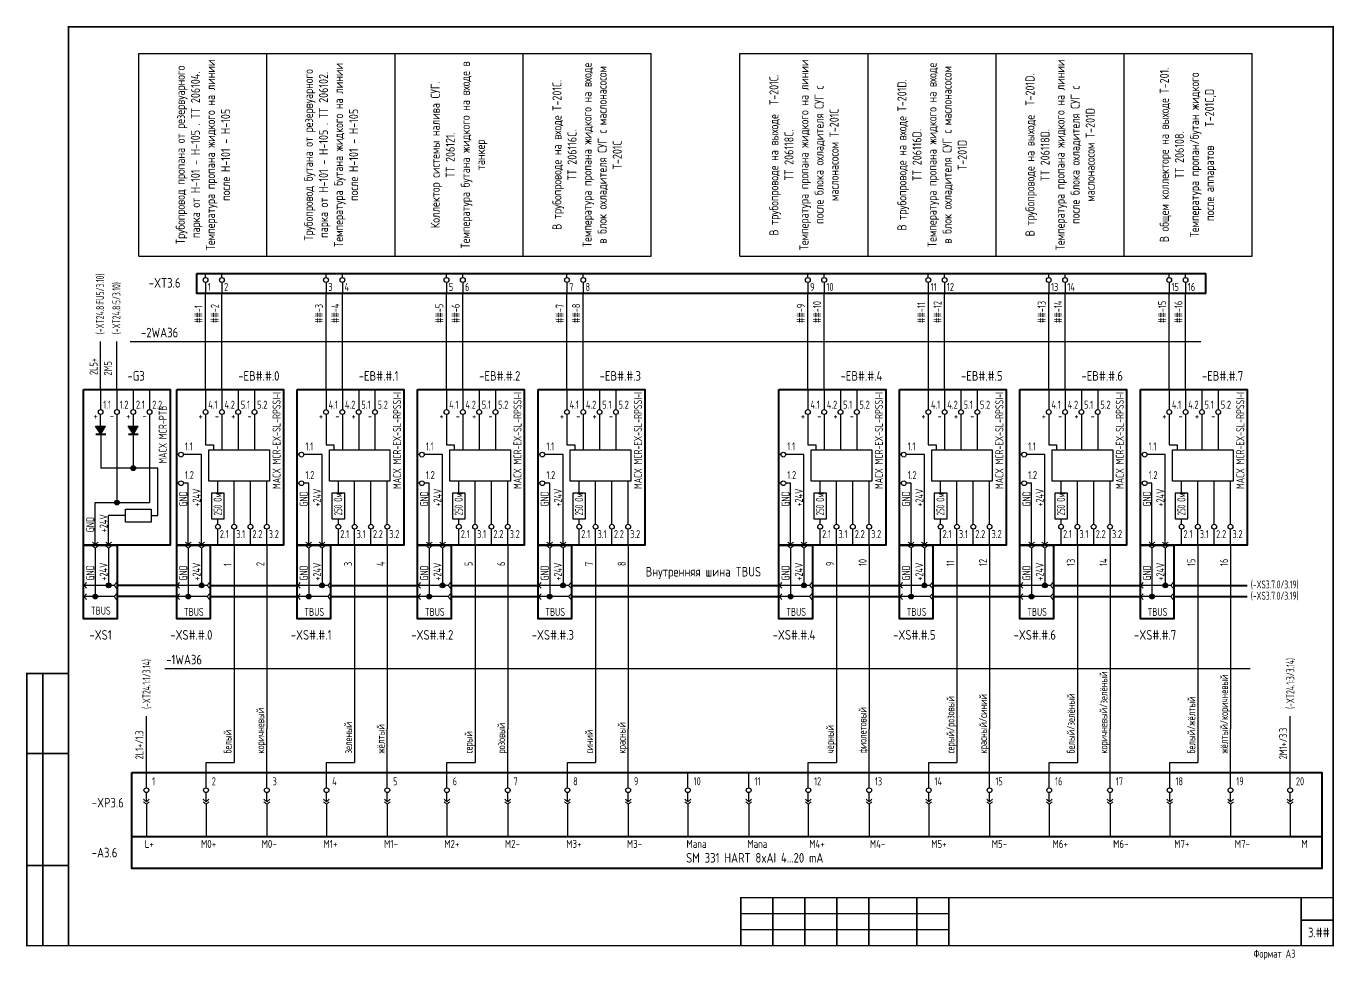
# Model space of a CAD drawing. Header units: millimetres. Extents: x 613 to 19799, y 1373 to 4314.
# Drawn here: x 7022.1 to 7430.6, y 3821.5 to 4113.2 of the extents above; entities that cross this region are included whole.
import ezdxf
from ezdxf.enums import TextEntityAlignment as Align

# ---------------------------------------------------------------- set-up
doc = ezdxf.new("R2010")
doc.units = ezdxf.units.MM
doc.layers.add('ФОРМАТ', color=7, linetype='Continuous')
doc.styles.add('GOST-A 3-1', font='gost_0.ttf', dxfattribs={"height": 3})
doc.styles.add('GOSTA-2.5-1', font='GOST_AU.ttf', dxfattribs={"width": 0.9, "height": 2.5})
doc.styles.get("Standard").update_dxf_attribs({"font": 'arial.ttf'})

# ---------------------------------------------------------------- blocks, each defined once
blk = doc.blocks.new('A$C6C8C313E')
for p, q in [((-370.5, -32.37), (-370.5, -27.58)), ((-351.87, -32.37), (-351.87, -27.58)), ((-332.87, -32.37), (-332.87, -27.58)), ((-314.24, -32.37), (-314.24, -27.58)), ((-295.24, -32.37), (-295.24, -27.58)), ((-276.61, -32.37), (-276.61, -27.58)), ((-257.61, -32.37), (-257.61, -27.58)), ((-238.98, -32.37), (-238.98, -27.58)), ((-219.98, -32.37), (-219.98, -27.58)), ((-201.35, -32.37), (-201.35, -27.58)), ((-182.35, -32.37), (-182.35, -27.58)), ((-163.72, -32.37), (-163.72, -27.58)), ((-144.72, -32.37), (-144.72, -27.58)), ((-126.09, -32.37), (-126.09, -27.58)), ((-107.09, -32.37), (-107.09, -27.58)), ((-88.46, -32.37), (-88.46, -27.58)), ((-69.46, -32.37), (-69.46, -27.58)), ((-50.83, -32.37), (-50.83, -27.58)), ((-31.83, -32.37), (-31.83, -27.58)), ((-13.2, -32.37), (-13.2, -27.58)), ((-370.5, -36.69), (-370.5, -33.87)), ((-351.87, -36.69), (-351.87, -33.87)), ((-332.87, -36.69), (-332.87, -33.87)), ((-314.24, -36.69), (-314.24, -33.87)), ((-295.24, -36.69), (-295.24, -33.87)), ((-276.61, -36.69), (-276.61, -33.87)), ((-257.61, -36.69), (-257.61, -33.87)), ((-238.98, -36.69), (-238.98, -33.87)), ((-219.98, -36.69), (-219.98, -33.87)), ((-201.35, -36.69), (-201.35, -33.87)), ((-182.35, -36.69), (-182.35, -33.87)), ((-163.72, -36.69), (-163.72, -33.87)), ((-144.72, -36.69), (-144.72, -33.87)), ((-126.09, -36.69), (-126.09, -33.87)), ((-107.09, -36.69), (-107.09, -33.87)), ((-88.46, -36.69), (-88.46, -33.87)), ((-69.46, -36.69), (-69.46, -33.87)), ((-50.83, -36.69), (-50.83, -33.87)), ((-31.83, -36.69), (-31.83, -33.87)), ((-13.2, -36.69), (-13.2, -33.87)), ((-370.5, -37.43), (-370.5, -47.61)), ((-351.87, -37.43), (-351.87, -47.61)), ((-332.87, -37.43), (-332.87, -47.61)), ((-314.24, -37.43), (-314.24, -47.61)), ((-295.24, -37.43), (-295.24, -47.61)), ((-276.61, -37.43), (-276.61, -47.61)), ((-257.61, -37.43), (-257.61, -47.61)), ((-238.98, -37.43), (-238.98, -47.61)), ((-219.98, -37.43), (-219.98, -47.61)), ((-201.35, -37.43), (-201.35, -47.61)), ((-182.35, -37.43), (-182.35, -47.61)), ((-163.72, -37.43), (-163.72, -47.61)), ((-144.72, -37.43), (-144.72, -47.61)), ((-126.09, -37.43), (-126.09, -47.61)), ((-107.09, -37.43), (-107.09, -47.61)), ((-88.46, -37.43), (-88.46, -47.61)), ((-69.46, -37.43), (-69.46, -47.61)), ((-50.83, -37.43), (-50.83, -47.61)), ((-31.83, -37.43), (-31.83, -47.61)), ((-13.2, -37.43), (-13.2, -47.61))]:
    blk.add_line(p, q)
at = {"lineweight": 18}
for p, q in [((-370.5, -36.69), (-371.39, -35.94)), ((-370.5, -37.43), (-371.39, -36.69)), ((-370.5, -36.69), (-369.61, -35.94)), ((-370.5, -37.43), (-369.61, -36.69)), ((-351.87, -36.69), (-352.76, -35.94)), ((-351.87, -37.43), (-352.76, -36.69)), ((-351.87, -36.69), (-350.98, -35.94)), ((-351.87, -37.43), (-350.98, -36.69)), ((-332.87, -36.69), (-333.76, -35.94)), ((-332.87, -37.43), (-333.76, -36.69)), ((-332.87, -36.69), (-331.98, -35.94)), ((-332.87, -37.43), (-331.98, -36.69)), ((-314.24, -36.69), (-315.13, -35.94)), ((-314.24, -37.43), (-315.13, -36.69)), ((-314.24, -36.69), (-313.35, -35.94)), ((-314.24, -37.43), (-313.35, -36.69)), ((-295.24, -36.69), (-296.13, -35.94)), ((-295.24, -37.43), (-296.13, -36.69)), ((-295.24, -36.69), (-294.35, -35.94)), ((-295.24, -37.43), (-294.35, -36.69)), ((-276.61, -36.69), (-277.5, -35.94)), ((-276.61, -37.43), (-277.5, -36.69)), ((-276.61, -36.69), (-275.72, -35.94)), ((-276.61, -37.43), (-275.72, -36.69)), ((-257.61, -36.69), (-258.5, -35.94)), ((-257.61, -37.43), (-258.5, -36.69)), ((-257.61, -36.69), (-256.72, -35.94)), ((-257.61, -37.43), (-256.72, -36.69)), ((-238.98, -36.69), (-239.87, -35.94)), ((-238.98, -37.43), (-239.87, -36.69)), ((-238.98, -36.69), (-238.09, -35.94)), ((-238.98, -37.43), (-238.09, -36.69)), ((-219.98, -36.69), (-220.87, -35.94)), ((-219.98, -37.43), (-220.87, -36.69)), ((-219.98, -36.69), (-219.09, -35.94)), ((-219.98, -37.43), (-219.09, -36.69)), ((-201.35, -36.69), (-202.24, -35.94)), ((-201.35, -37.43), (-202.24, -36.69)), ((-201.35, -36.69), (-200.46, -35.94)), ((-201.35, -37.43), (-200.46, -36.69)), ((-182.35, -36.69), (-183.24, -35.94)), ((-182.35, -37.43), (-183.24, -36.69)), ((-182.35, -36.69), (-181.46, -35.94)), ((-182.35, -37.43), (-181.46, -36.69)), ((-163.72, -36.69), (-164.61, -35.94)), ((-163.72, -37.43), (-164.61, -36.69)), ((-163.72, -36.69), (-162.83, -35.94)), ((-163.72, -37.43), (-162.83, -36.69)), ((-144.72, -36.69), (-145.61, -35.94)), ((-144.72, -37.43), (-145.61, -36.69)), ((-144.72, -36.69), (-143.83, -35.94)), ((-144.72, -37.43), (-143.83, -36.69)), ((-126.09, -36.69), (-126.98, -35.94)), ((-126.09, -37.43), (-126.98, -36.69)), ((-126.09, -36.69), (-125.2, -35.94)), ((-126.09, -37.43), (-125.2, -36.69)), ((-107.09, -36.69), (-107.98, -35.94)), ((-107.09, -37.43), (-107.98, -36.69)), ((-107.09, -36.69), (-106.2, -35.94)), ((-107.09, -37.43), (-106.2, -36.69)), ((-88.46, -36.69), (-89.35, -35.94)), ((-88.46, -37.43), (-89.35, -36.69)), ((-88.46, -36.69), (-87.57, -35.94)), ((-88.46, -37.43), (-87.57, -36.69)), ((-69.46, -36.69), (-70.35, -35.94)), ((-69.46, -37.43), (-70.35, -36.69)), ((-69.46, -36.69), (-68.57, -35.94)), ((-69.46, -37.43), (-68.57, -36.69)), ((-50.83, -36.69), (-51.72, -35.94)), ((-50.83, -37.43), (-51.72, -36.69)), ((-50.83, -36.69), (-49.94, -35.94)), ((-50.83, -37.43), (-49.94, -36.69)), ((-31.83, -36.69), (-32.72, -35.94)), ((-31.83, -37.43), (-32.72, -36.69)), ((-31.83, -36.69), (-30.94, -35.94)), ((-31.83, -37.43), (-30.94, -36.69)), ((-13.2, -36.69), (-14.09, -35.94)), ((-13.2, -37.43), (-14.09, -36.69)), ((-13.2, -36.69), (-12.31, -35.94)), ((-13.2, -37.43), (-12.31, -36.69))]:
    blk.add_line(p, q, dxfattribs=at)
at = {"lineweight": 40}
blk.add_line((-375, -47.61), (-3.33, -47.61), dxfattribs=at)
blk.add_lwpolyline([(-375, -27.58), (-3.33, -27.58), (-3.33, -57.58), (-375, -57.58)], close=True, dxfattribs=at)
for centre in [(-370.5, -33.12), (-351.87, -33.12), (-332.87, -33.12), (-314.24, -33.12), (-295.24, -33.12), (-276.61, -33.12), (-257.61, -33.12), (-238.98, -33.12), (-219.98, -33.12), (-201.35, -33.12), (-182.35, -33.12), (-163.72, -33.12), (-144.72, -33.12), (-126.09, -33.12), (-107.09, -33.12), (-88.46, -33.12), (-69.46, -33.12), (-50.83, -33.12), (-31.83, -33.12), (-13.2, -33.12)]:
    blk.add_circle(centre, 0.75)
at = {"style": 'GOSTA-2.5-1', "width": 0.9}
for s, p in [('1', (-368.7, -31.57)), ('2', (-350.07, -31.57)), ('3', (-331.07, -31.57)), ('4', (-312.44, -31.57)), ('5', (-293.44, -31.57)), ('6', (-274.81, -31.57)), ('7', (-255.81, -31.57)), ('8', (-237.18, -31.57)), ('9', (-218.18, -31.57)), ('10', (-199.55, -31.57)), ('11', (-180.55, -31.57)), ('12', (-161.92, -31.57)), ('13', (-142.92, -31.57)), ('14', (-124.29, -31.57)), ('15', (-105.29, -31.57)), ('16', (-86.66, -31.57)), ('17', (-67.66, -31.57)), ('18', (-49.03, -31.57)), ('19', (-30.03, -31.57)), ('20', (-11.4, -31.57))]:
    blk.add_text(s, height=2.5, dxfattribs=at).set_placement(p)
for s, height, style, p in [('L+', 2.5, 'GOSTA-2.5-1', (-370.99, -51.14)), ('M0+', 2.5, 'GOSTA-2.5-1', (-353.44, -51.14)), ('M0-', 2.5, 'GOSTA-2.5-1', (-334.5, -51.14)), ('M1+', 2.5, 'GOSTA-2.5-1', (-315.17, -51.14)), ('M1-', 2.5, 'GOSTA-2.5-1', (-296.24, -51.14)), ('M2+', 2.5, 'GOSTA-2.5-1', (-277.44, -51.14)), ('M2-', 2.5, 'GOSTA-2.5-1', (-258.5, -51.14)), ('M3+', 2.5, 'GOSTA-2.5-1', (-239.34, -51.14)), ('M3-', 2.5, 'GOSTA-2.5-1', (-220.41, -51.14)), ('Mana', 2.5, 'GOSTA-2.5-1', (-201.78, -51.14)), ('Mana', 2.5, 'GOSTA-2.5-1', (-182.78, -51.14)), ('M4+', 2.5, 'GOSTA-2.5-1', (-163.44, -51.14)), ('M4-', 2.5, 'GOSTA-2.5-1', (-144.5, -51.14)), ('M5+', 2.5, 'GOSTA-2.5-1', (-125.34, -51.14)), ('M5-', 2.5, 'GOSTA-2.5-1', (-106.41, -51.14)), ('M6+', 2.5, 'GOSTA-2.5-1', (-87.44, -51.14)), ('M6-', 2.5, 'GOSTA-2.5-1', (-68.5, -51.14)), ('M7+', 2.5, 'GOSTA-2.5-1', (-49.44, -51.14)), ('M7-', 2.5, 'GOSTA-2.5-1', (-30.5, -51.14)), ('M', 2.5, 'GOSTA-2.5-1', (-9.7, -51.14)), ('SM 331 HART 8xAI 4...20 mA', 3, 'GOST-A 3-1', (-201.89, -55.73))]:
    blk.add_text(s, height=height, dxfattribs=dict(style=style)).set_placement(p)
blk = doc.blocks.new('A$C2EC3666A')
h = blk.add_hatch(color=7)
h.dxf.hatch_style = 1
edge = h.paths.add_edge_path()
edge.add_arc((0, 0), 0.75, 0, 360)
at = {"color": 0}
blk.add_circle((0, 0), 0.75, dxfattribs=at)
blk = doc.blocks.new('A$C53757D11')
at = {"color": 0}
for p, q in [((-26.42, -7.89), (-26.42, -14.17)), ((-21.32, -7.89), (-21.32, -14.17)), ((-16.22, -7.89), (-16.22, -14.17)), ((-11.12, -7.89), (-11.12, -14.17)), ((-21.32, -15.67), (-21.32, -26.69)), ((-16.22, -15.67), (-16.22, -26.69)), ((-11.12, -15.67), (-11.12, -26.69)), ((-34.85, -28.22), (-35.44, -28.22)), ((-32.75, -28.22), (-33.35, -28.22)), ((-27.65, -28.22), (-32.75, -28.22)), ((-27.65, -43.2), (-27.65, -28.22)), ((-22.57, -40.25), (-22.57, -36.54)), ((-17.48, -49.99), (-17.48, -36.54)), ((-12.38, -48.25), (-12.38, -36.54)), ((-7.28, -49.99), (-7.28, -36.54)), ((-34.85, -37.17), (-35.44, -37.17)), ((-31.81, -37.17), (-33.35, -37.17)), ((-31.81, -43.2), (-31.81, -37.17)), ((-31.81, -56.28), (-31.81, -43.2)), ((-27.65, -56.28), (-27.65, -43.2)), ((-22.57, -49.99), (-22.57, -48.25)), ((-12.38, -49.99), (-12.38, -48.25)), ((-22.57, -56.52), (-22.57, -51.49)), ((-17.48, -56.52), (-17.48, -51.49)), ((-12.38, -56.52), (-12.38, -51.49)), ((-7.28, -56.52), (-7.28, -51.49)), ((-31.81, -57.43), (-31.81, -72.57)), ((-27.65, -57.43), (-27.65, -69.07)), ((-25.9, -69.07), (-35.26, -69.07)), ((-25.9, -72.57), (-35.26, -72.57))]:
    blk.add_line(p, q, dxfattribs=at)
at = {"lineweight": 18}
for p, q in [((-31.81, -56.28), (-32.7, -55.53)), ((-31.81, -57.43), (-32.7, -56.69)), ((-31.81, -56.28), (-30.92, -55.53)), ((-31.81, -57.43), (-30.92, -56.69)), ((-27.65, -56.28), (-28.54, -55.53)), ((-27.65, -57.43), (-28.54, -56.69)), ((-27.65, -56.28), (-26.76, -55.53)), ((-27.65, -57.43), (-26.76, -56.69)), ((-35.26, -69.07), (-34.52, -68.18)), ((-35.26, -69.07), (-34.52, -69.96)), ((-25.9, -69.07), (-25.15, -68.18)), ((-25.9, -69.07), (-25.15, -69.96)), ((-35.26, -72.57), (-34.52, -71.68)), ((-35.26, -72.57), (-34.52, -73.46)), ((-25.9, -72.57), (-25.15, -71.68)), ((-25.9, -72.57), (-25.15, -73.46))]:
    blk.add_line(p, q, dxfattribs=at)
at = {"color": 0, "lineweight": 40}
for points in [[(-35.44, -7.89), (-2.1, -7.89), (-2.1, -56.52), (-35.44, -56.52)], [(-35.44, -56.52), (-24.99, -56.52), (-24.99, -79.55), (-35.44, -79.55)]]:
    blk.add_lwpolyline(points, close=True, dxfattribs=at)
at = {"color": 0}
blk.add_lwpolyline([(-26.42, -15.67), (-26.42, -25.2), (-23.97, -25.2), (-23.97, -26.69)], dxfattribs=at)
for points in [[(-25.37, -26.69), (-6.44, -26.69), (-6.44, -36.54), (-25.37, -36.54)], [(-24.57, -48.25), (-20.57, -48.25), (-20.57, -40.25), (-24.57, -40.25)]]:
    blk.add_lwpolyline(points, close=True, dxfattribs=at)
for centre in [(-26.42, -14.92), (-21.32, -14.92), (-16.22, -14.92), (-11.12, -14.92), (-34.1, -28.22), (-34.1, -37.17), (-22.57, -50.74), (-17.48, -50.74), (-12.38, -50.74), (-7.28, -50.74)]:
    blk.add_circle(centre, 0.75, dxfattribs=at)
for p in [(-27.65, -69.07), (-31.81, -72.57)]:
    blk.add_blockref('A$C2EC3666A', p, dxfattribs=at)
at = {"style": 'GOSTA-2.5-1', "width": 0.9}
for s, p in [('4.1', (-25.59, -13.88)), ('4.2', (-20.49, -13.88)), ('5.1', (-15.39, -13.88)), ('5.2', (-10.3, -13.88)), ('+', (-28.61, -17.4)), ('-', (-23.51, -17.4)), ('+', (-18.42, -17.4)), ('-', (-13.32, -17.4)), ('1.1', (-32.85, -26.91)), ('1.2', (-32.85, -35.87)), ('2.1', (-21.96, -54.3)), ('3.1', (-16.86, -54.3)), ('2.2', (-11.76, -54.3)), ('3.2', (-6.67, -54.3)), ('TBUS', (-33.18, -78.6))]:
    blk.add_text(s, height=2.5, dxfattribs=at).set_placement(p)
at = {"style": 'GOSTA-2.5-1'}
for s, width, p in [('MACX MCR-EX-SL-RPSSI-I', 0.8, (-2.98, -38.97)), ('GND', 0.9, (-32.14, -44.47)), ('+24V', 0.9, (-27.98, -44.47)), ('250 Ом', 0.65, (-21.37, -47.21)), ('GND', 0.9, (-32.14, -67.6)), ('+24V', 0.9, (-27.98, -67.6))]:
    blk.add_text(s, height=2.5, rotation=90, dxfattribs=dict(at, width=width)).set_placement(p)
blk = doc.blocks.new('A$C5C8F7637')
h = blk.add_hatch(color=7)
h.dxf.hatch_style = 1
h.paths.add_polyline_path([(3.75, 60.25), (5.34, 57.75), (6.84, 60.25)])
h = blk.add_hatch(color=7)
h.dxf.hatch_style = 1
h.paths.add_polyline_path([(13.95, 60.25), (15.54, 57.75), (17.04, 60.25)])
at = {"color": 0}
for p, q in [((5.3, 71.66), (5.3, 65.38)), ((10.39, 71.66), (10.39, 65.38)), ((15.49, 71.66), (15.49, 65.38)), ((20.59, 71.66), (20.59, 65.38)), ((5.3, 60.25), (5.3, 63.88)), ((10.39, 63.88), (10.39, 36.34)), ((15.49, 63.88), (15.49, 47.08)), ((20.59, 63.88), (20.59, 36.34)), ((5.34, 57.75), (3.75, 60.25)), ((3.75, 60.25), (6.84, 60.25)), ((5.34, 57.75), (6.84, 60.25)), ((5.34, 57.75), (5.34, 47.08)), ((15.54, 57.75), (13.95, 60.25)), ((13.95, 60.25), (17.04, 60.25)), ((15.54, 57.75), (17.04, 60.25)), ((23.2, 47.08), (5.34, 47.08)), ((23.2, 32.26), (23.2, 47.08)), ((3.63, 23.27), (3.63, 36.34)), ((3.63, 36.34), (20.59, 36.34)), ((7.79, 23.27), (7.79, 32.26)), ((13.05, 32.26), (7.79, 32.26)), ((21.05, 32.26), (23.2, 32.26)), ((3.63, 22.12), (3.63, 6.97)), ((7.79, 22.12), (7.79, 10.48)), ((9.54, 10.48), (0.18, 10.48)), ((9.54, 6.97), (0.18, 6.97))]:
    blk.add_line(p, q, dxfattribs=at)
at = {"color": 0, "lineweight": 40}
for p, q in [((3.8, 57.75), (6.89, 57.75)), ((13.99, 57.75), (17.08, 57.75))]:
    blk.add_line(p, q, dxfattribs=at)
at = {"lineweight": 18}
for p, q in [((3.63, 23.27), (2.74, 24.02)), ((3.63, 22.12), (2.74, 22.86)), ((3.63, 23.27), (4.52, 24.02)), ((3.63, 22.12), (4.52, 22.86)), ((7.79, 23.27), (6.9, 24.02)), ((7.79, 22.12), (6.9, 22.86)), ((7.79, 23.27), (8.68, 24.02)), ((7.79, 22.12), (8.68, 22.86)), ((0.18, 10.48), (0.92, 11.37)), ((0.18, 10.48), (0.92, 9.59)), ((9.54, 10.48), (10.29, 11.37)), ((9.54, 10.48), (10.29, 9.59)), ((0.18, 6.97), (0.92, 7.86)), ((0.18, 6.97), (0.92, 6.08)), ((9.54, 6.97), (10.29, 7.86)), ((9.54, 6.97), (10.29, 6.08))]:
    blk.add_line(p, q, dxfattribs=at)
at = {"color": 0, "lineweight": 40}
for points in [[(0, 71.66), (27.04, 71.66), (27.04, 23.03), (0, 23.03)], [(0, 23.03), (10.45, 23.03), (10.45, 0), (0, 0)]]:
    blk.add_lwpolyline(points, close=True, dxfattribs=at)
at = {"color": 0}
blk.add_lwpolyline([(21.05, 34.26), (21.05, 30.26), (13.05, 30.26), (13.05, 34.26)], close=True, dxfattribs=at)
for centre in [(5.3, 64.63), (10.39, 64.63), (15.49, 64.63), (20.59, 64.63)]:
    blk.add_circle(centre, 0.75, dxfattribs=at)
for p in [(15.49, 47.08), (10.39, 36.34), (7.79, 10.48), (3.63, 6.97)]:
    blk.add_blockref('A$C2EC3666A', p, dxfattribs=at)
at = {"style": 'GOSTA-2.5-1', "width": 0.9}
for s, p in [('1.1', (6.12, 65.67)), ('1.2', (11.22, 65.67)), ('2.1', (16.32, 65.67)), ('2.2', (21.42, 65.67)), ('+', (3.1, 62.15)), ('-', (8.2, 62.15)), ('+', (13.3, 62.15)), ('-', (18.39, 62.15)), ('TBUS', (2.26, 1.32))]:
    blk.add_text(s, height=2.5, dxfattribs=at).set_placement(p)
at = {"style": 'GOSTA-2.5-1'}
for s, width, p in [('MACX MCR-PTB', 0.8, (25.97, 48.49)), ('GND', 0.9, (3.3, 27.04)), ('+24V', 0.9, (7.46, 27.04)), ('GND', 0.9, (3.3, 11.95)), ('+24V', 0.9, (7.46, 11.95))]:
    blk.add_text(s, height=2.5, rotation=90, dxfattribs=dict(at, width=width)).set_placement(p)
blk = doc.blocks.new('A$C38A837D7')
at = {"color": 0}
for p, q in [((0, 4.92), (0, 6.17)), ((5.1, 4.92), (5.1, 6.17)), ((37.63, 4.92), (37.63, 6.17)), ((42.73, 4.92), (42.73, 6.17)), ((75.26, 4.92), (75.26, 6.17)), ((80.36, 4.92), (80.36, 6.17)), ((112.89, 4.92), (112.89, 6.17)), ((117.99, 4.92), (117.99, 6.17)), ((188.15, 4.92), (188.15, 6.17)), ((193.25, 4.92), (193.25, 6.17)), ((225.78, 4.92), (225.78, 6.17)), ((230.88, 4.92), (230.88, 6.17)), ((263.41, 4.92), (263.41, 6.17)), ((268.51, 4.92), (268.51, 6.17)), ((301.04, 4.92), (301.04, 6.17)), ((306.14, 4.92), (306.14, 6.17)), ((0, 3.42), (0, 0)), ((5.1, 3.42), (5.1, 0)), ((37.63, 3.42), (37.63, 0)), ((42.73, 3.42), (42.73, 0)), ((75.26, 3.42), (75.26, 0)), ((80.36, 3.42), (80.36, 0)), ((112.89, 3.42), (112.89, 0)), ((117.99, 3.42), (117.99, 0)), ((188.15, 3.42), (188.15, 0)), ((193.25, 3.42), (193.25, 0)), ((225.78, 3.42), (225.78, 0)), ((230.88, 3.42), (230.88, 0)), ((263.41, 3.42), (263.41, 0)), ((268.51, 3.42), (268.51, 0)), ((301.04, 3.42), (301.04, 0)), ((306.14, 3.42), (306.14, 0))]:
    blk.add_line(p, q, dxfattribs=at)
at = {"color": 0, "lineweight": 40}
blk.add_lwpolyline([(-2.75, 6.17), (312.36, 6.17), (312.36, 0), (-2.75, 0)], close=True, dxfattribs=at)
at = {"color": 0}
for centre in [(0, 4.17), (5.1, 4.17), (37.63, 4.17), (42.73, 4.17), (75.26, 4.17), (80.36, 4.17), (112.89, 4.17), (117.99, 4.17), (188.15, 4.17), (193.25, 4.17), (225.78, 4.17), (230.88, 4.17), (263.41, 4.17), (268.51, 4.17), (301.04, 4.17), (306.14, 4.17)]:
    blk.add_circle(centre, 0.75, dxfattribs=at)
at = {"style": 'GOSTA-2.5-1', "width": 0.9}
for s, p in [('1', (0.71, 0.77)), ('2', (5.8, 0.77)), ('3', (38.34, 0.77)), ('4', (43.43, 0.77)), ('5', (75.97, 0.77)), ('6', (81.06, 0.77)), ('7', (113.6, 0.77)), ('8', (118.69, 0.77)), ('9', (188.86, 0.77)), ('10', (193.95, 0.77)), ('11', (226.49, 0.77)), ('12', (231.58, 0.77)), ('13', (264.12, 0.77)), ('14', (269.22, 0.77)), ('15', (301.75, 0.77)), ('16', (306.85, 0.77))]:
    blk.add_text(s, height=2.5, dxfattribs=at).set_placement(p)

msp = doc.modelspace()

# ---------------------------------------------------------------- linework, layer by layer
for p, q in [((7057.34, 4041.32), (7057.34, 4104.64)), ((7057.34, 4104.64), (7217.34, 4104.64)), ((7097.34, 4041.32), (7097.34, 4104.64)), ((7137.34, 4041.32), (7137.34, 4104.64)), ((7177.34, 4041.32), (7177.34, 4104.64)), ((7217.34, 4041.32), (7217.34, 4104.64)), ((7245.1, 4041.32), (7245.1, 4104.64)), ((7245.1, 4104.64), (7405.1, 4104.64)), ((7285.1, 4041.32), (7285.1, 4104.64)), ((7325.1, 4041.32), (7325.1, 4104.64)), ((7365.1, 4041.32), (7365.1, 4104.64)), ((7405.1, 4041.32), (7405.1, 4104.64)), ((7057.34, 4041.32), (7217.34, 4041.32)), ((7245.1, 4041.32), (7405.1, 4041.32))]:
    msp.add_line(p, q)
at = {"color": 0}
for p, q in [((7078.15, 3999.69), (7078.15, 4029.72)), ((7083.25, 3999.69), (7083.25, 4029.72)), ((7115.78, 3999.69), (7115.78, 4029.72)), ((7120.88, 3999.69), (7120.88, 4029.72)), ((7153.41, 3999.69), (7153.41, 4029.72)), ((7158.51, 3999.69), (7158.51, 4029.72)), ((7191.04, 3999.69), (7191.04, 4029.72)), ((7196.14, 3999.69), (7196.14, 4029.72)), ((7266.31, 3999.69), (7266.31, 4029.72)), ((7271.4, 3999.69), (7271.4, 4029.72)), ((7303.94, 3999.69), (7303.94, 4029.72)), ((7309.03, 3999.69), (7309.03, 4029.72)), ((7341.57, 3999.69), (7341.57, 4029.72)), ((7346.66, 3999.69), (7346.66, 4029.72)), ((7379.2, 3999.69), (7379.2, 4029.72)), ((7384.29, 3999.69), (7384.29, 4029.72)), ((7054.61, 4014.7), (7389.04, 4014.7)), ((7087.09, 3951.06), (7087.09, 3883.12)), ((7097.29, 3951.06), (7097.29, 3893.69)), ((7124.72, 3951.06), (7124.72, 3883.12)), ((7134.92, 3951.06), (7134.92, 3893.69)), ((7162.35, 3951.06), (7162.35, 3883.12)), ((7172.55, 3951.06), (7172.55, 3893.69)), ((7199.98, 3951.06), (7199.98, 3883.12)), ((7210.18, 3951.06), (7210.18, 3893.69)), ((7275.24, 3951.06), (7275.24, 3883.12)), ((7285.44, 3951.06), (7285.44, 3893.69)), ((7312.87, 3951.06), (7312.87, 3883.12)), ((7323.07, 3951.06), (7323.07, 3893.69)), ((7350.51, 3951.06), (7350.51, 3883.12)), ((7360.7, 3951.06), (7360.7, 3893.69)), ((7388.14, 3951.06), (7388.14, 3883.12)), ((7398.33, 3951.06), (7398.33, 3893.69)), ((7065.42, 3912.54), (7404.51, 3912.54)), ((7097.29, 3880.04), (7097.29, 3893.69)), ((7134.92, 3880.04), (7134.92, 3893.69)), ((7172.55, 3880.04), (7172.55, 3893.69)), ((7210.18, 3880.04), (7210.18, 3893.69)), ((7285.44, 3880.04), (7285.44, 3893.69)), ((7323.07, 3880.04), (7323.07, 3893.69)), ((7360.7, 3880.04), (7360.7, 3893.69)), ((7398.33, 3880.04), (7398.33, 3893.69)), ((7078.29, 3880.04), (7078.29, 3883.12)), ((7078.29, 3883.12), (7087.09, 3883.12)), ((7115.92, 3880.04), (7115.92, 3883.12)), ((7115.92, 3883.12), (7124.72, 3883.12)), ((7153.55, 3880.04), (7153.55, 3883.12)), ((7153.55, 3883.12), (7162.35, 3883.12)), ((7191.18, 3880.04), (7191.18, 3883.12)), ((7191.18, 3883.12), (7199.98, 3883.12)), ((7266.44, 3880.04), (7266.44, 3883.12)), ((7266.44, 3883.12), (7275.24, 3883.12)), ((7304.07, 3880.04), (7304.07, 3883.12)), ((7304.07, 3883.12), (7312.87, 3883.12)), ((7341.7, 3880.04), (7341.7, 3883.12)), ((7341.7, 3883.12), (7350.51, 3883.12)), ((7379.33, 3880.04), (7379.33, 3883.12)), ((7379.33, 3883.12), (7388.14, 3883.12))]:
    msp.add_line(p, q, dxfattribs=at)
at = {"color": 1}
for p, q in [((7045.37, 3999.69), (7045.37, 4014.72)), ((7059.66, 3880.04), (7059.66, 3897.61))]:
    msp.add_line(p, q, dxfattribs=at)
at = {"color": 4}
for p, q in [((7050.46, 3999.69), (7050.46, 4014.72)), ((7416.96, 3880.04), (7416.96, 3897.61))]:
    msp.add_line(p, q, dxfattribs=at)
at = {"color": 1, "lineweight": 40}
for p, q in [((7069.31, 3938.51), (7050.52, 3938.51)), ((7079.58, 3938.51), (7106.76, 3938.51)), ((7117.21, 3938.51), (7144.39, 3938.51)), ((7154.84, 3938.51), (7182.02, 3938.51)), ((7192.47, 3938.51), (7257.28, 3938.51)), ((7267.74, 3938.51), (7294.91, 3938.51)), ((7305.37, 3938.51), (7332.54, 3938.51)), ((7343, 3938.51), (7370.17, 3938.51)), ((7380.63, 3938.51), (7403.51, 3938.51))]:
    msp.add_line(p, q, dxfattribs=at)
at = {"color": 4, "lineweight": 40}
for p, q in [((7069.31, 3935), (7050.52, 3935)), ((7079.58, 3935), (7106.76, 3935)), ((7117.21, 3935), (7144.39, 3935)), ((7154.84, 3935), (7182.02, 3935)), ((7192.47, 3935), (7257.28, 3935)), ((7267.74, 3935), (7294.91, 3935)), ((7305.37, 3935), (7332.54, 3935)), ((7343, 3935), (7370.17, 3935)), ((7380.63, 3935), (7403.51, 3935))]:
    msp.add_line(p, q, dxfattribs=at)
at = {"layer": 'ФОРМАТ'}
msp.add_line((7245.36, 3840.95), (7310.36, 3840.95), dxfattribs=at)
at = {"layer": 'ФОРМАТ', "const_width": 0.5}
for points in [[(7035.36, 3825.95), (7430.36, 3825.95), (7430.36, 4112.95), (7035.36, 4112.95)], [(7245.36, 3840.95), (7245.36, 3825.95), (7430.36, 3825.95), (7430.36, 3840.95)]]:
    msp.add_lwpolyline(points, close=True, dxfattribs=at)
for points in [[(7035.36, 3910.95), (7022.36, 3910.95), (7022.36, 3825.95), (7035.36, 3825.95)], [(7027.36, 3825.95), (7027.36, 3910.95)], [(7022.36, 3885.95), (7035.36, 3885.95)], [(7022.36, 3850.95), (7035.36, 3850.95)], [(7255.36, 3840.95), (7255.36, 3825.95)], [(7265.36, 3840.95), (7265.36, 3825.95)], [(7275.36, 3840.95), (7275.36, 3825.95)], [(7285.36, 3840.95), (7285.36, 3825.95)], [(7300.36, 3840.95), (7300.36, 3825.95)], [(7310.36, 3840.95), (7310.36, 3825.95)], [(7420.36, 3840.95), (7420.36, 3825.95)], [(7245.36, 3835.95), (7310.36, 3835.95)], [(7420.36, 3833.95), (7430.36, 3833.95)], [(7245.36, 3830.95), (7310.36, 3830.95)]]:
    msp.add_lwpolyline(points, dxfattribs=at)

# ---------------------------------------------------------------- block references
at = {"color": 0}
for name, p in [('A$C38A837D7', (7078.15, 4029.72)), ('A$C5C8F7637', (7040.07, 3928.03)), ('A$C53757D11', (7104.57, 4007.57)), ('A$C53757D11', (7142.2, 4007.57)), ('A$C53757D11', (7179.83, 4007.57)), ('A$C53757D11', (7217.46, 4007.57)), ('A$C53757D11', (7292.72, 4007.57)), ('A$C53757D11', (7330.35, 4007.57)), ('A$C53757D11', (7367.98, 4007.57)), ('A$C53757D11', (7405.61, 4007.57)), ('A$C6C8C313E', (7430.16, 3907.62))]:
    msp.add_blockref(name, p, dxfattribs=at)

# ---------------------------------------------------------------- texts
at = {"style": 'GOSTA-2.5-1'}
for s, width, p in [('(-XT24.8:FU5/3.10)', 0.7, (7046.43, 4016.96)), ('(-XT24.8:5/3.10)', 0.7, (7051.53, 4016.96)), ('##-1', 0.9, (7077.17, 4020.46)), ('##-2', 0.9, (7082.27, 4020.46)), ('##-3', 0.9, (7114.8, 4020.46)), ('##-4', 0.9, (7119.9, 4020.46)), ('##-5', 0.9, (7152.43, 4020.46)), ('##-6', 0.9, (7157.53, 4020.46)), ('##-7', 0.9, (7190.06, 4020.46)), ('##-8', 0.9, (7195.16, 4020.46)), ('##-9', 0.9, (7265.32, 4020.46)), ('##-10', 0.9, (7270.42, 4020.46)), ('##-11', 0.9, (7302.95, 4020.46)), ('##-12', 0.9, (7308.05, 4020.46)), ('##-13', 0.9, (7340.58, 4020.46)), ('##-14', 0.9, (7345.68, 4020.46)), ('##-15', 0.9, (7378.21, 4020.46)), ('##-16', 0.9, (7383.31, 4020.46)), ('2L5+', 0.9, (7044.42, 4004.24)), ('2M5', 0.9, (7048.9, 4004.07)), ('10', 0.9, (7284.64, 3944.54)), ('12', 0.9, (7322.27, 3944.54)), ('13', 0.9, (7349.7, 3944.54)), ('14', 0.9, (7359.9, 3944.54)), ('15', 0.9, (7387.33, 3944.54)), ('16', 0.9, (7397.53, 3944.54)), ('1', 0.9, (7086.29, 3944.54)), ('2', 0.9, (7096.49, 3944.54)), ('3', 0.9, (7123.92, 3944.54)), ('4', 0.9, (7134.12, 3944.54)), ('5', 0.9, (7161.55, 3944.54)), ('6', 0.9, (7171.75, 3944.54)), ('7', 0.9, (7199.18, 3944.54)), ('8', 0.9, (7209.38, 3944.54)), ('9', 0.9, (7274.44, 3944.54)), ('11', 0.9, (7312.07, 3944.54)), ('(-XT24.1:1/3.14)', 0.7, (7060.95, 3899.91)), ('коричневый/зелёный', 0.9, (7359.9, 3885.99)), ('жёлтый/коричневый', 0.9, (7397.53, 3885.99)), ('(-XT24.1:3/3.14)', 0.7, (7418.25, 3899.91)), ('серый/розовый', 0.9, (7312.07, 3885.99)), ('красный/синий', 0.9, (7322.27, 3885.99)), ('белый/зелёный', 0.9, (7349.7, 3885.99)), ('белый/жёлтый', 0.9, (7387.33, 3885.99)), ('коричневый', 0.9, (7096.49, 3885.99)), ('фиолетовый', 0.9, (7284.64, 3885.99)), ('зеленый', 0.9, (7123.92, 3885.99)), ('жёлтый', 0.9, (7134.12, 3885.99)), ('розовый', 0.9, (7171.75, 3885.99)), ('синий', 0.9, (7199.18, 3885.99)), ('красный', 0.9, (7209.38, 3885.99)), ('чёрный', 0.9, (7274.44, 3885.99)), ('2M1+/3.3', 0.9, (7416.02, 3884.16)), ('2L1+/1.3', 0.9, (7058.71, 3884.16)), ('белый', 0.9, (7086.29, 3885.99)), ('серый', 0.9, (7161.55, 3885.99))]:
    msp.add_text(s, height=2.5, rotation=90, dxfattribs=dict(at, width=width)).set_placement(p)
at = {"style": 'GOST-A 3-1'}
for s, p in [('-XT3.6', (7060.43, 4031.51)), ('-2WA36', (7057.99, 4015.97)), ('-G3', (7053.75, 4002.44)), ('-EB#.#.0', (7088.37, 4002.44)), ('-EB#.#.1', (7126, 4002.44)), ('-EB#.#.2', (7163.63, 4002.44)), ('-EB#.#.3', (7201.26, 4002.44)), ('-EB#.#.4', (7276.52, 4002.44)), ('-EB#.#.5', (7314.15, 4002.44)), ('-EB#.#.6', (7351.78, 4002.44)), ('-EB#.#.7', (7389.41, 4002.44)), ('Внутренняя шина TBUS', (7215.66, 3941.27)), ('-XS1', (7041.88, 3921.53)), ('-XS#.#.0', (7067.13, 3921.53)), ('-XS#.#.1', (7104.76, 3921.53)), ('-XS#.#.2', (7142.39, 3921.53)), ('-XS#.#.3', (7180.03, 3921.53)), ('-XS#.#.4', (7255.29, 3921.53)), ('-XS#.#.5', (7292.92, 3921.53)), ('-XS#.#.6', (7330.55, 3921.53)), ('-XS#.#.7', (7368.18, 3921.53)), ('-1WA36', (7065.86, 3913.81)), ('-XP3.6', (7042.62, 3869.11)), ('-A3.6', (7042.62, 3853.52))]:
    msp.add_text(s, height=3, dxfattribs=at).set_placement(p)
at = {"style": 'GOSTA-2.5-1', "width": 0.7}
for p in [(7404.68, 3937.53), (7404.68, 3934.02)]:
    msp.add_text('(-XS3.7.0/3.19)', height=2.5, dxfattribs=at).set_placement(p)
at = {"char_height": 2.82222, "width": 60.3272, "attachment_point": 5, "rotation": 90}
for s, insert in [('{\\fGOST type A|b0|i0|c0;Трубопровод пропана от резервуарного парка от Н-101 - Н-105 . ТT 206104. ^JТемпература пропана жидкого на линии после Н-101 - Н-105', (7077.34, 4072.98)), ('{\\fGOST type A|b0|i0|c0;Трубопровод бутана от резервуарного парка от Н-101 - Н-105 . ТT 206102. ^JТемпература бутана жидкого на линии после Н-101 - Н-105', (7117.34, 4072.98)), ('{\\fGOST type A|b0|i0|c0;Коллектор системы налива СУГ. ^JТT 206121. ^JТемпература бутана жидкого на входе в танкер', (7157.34, 4072.98)), ('{\\fGOST type A|b0|i0|c0;В трубопроводе на входе Т-201С. ^JТT 206116C. ^JТемпература пропана жидкого на входе в блок охладителя СУГ с маслонасосом Т-201С', (7197.34, 4072.98)), ('{\\fGOST type A|b0|i0|c0;В трубопроводе на выходе  Т-201С. ^JТT 206118C. ^JТемпература пропана жидкого на линии после блока охладителя СУГ с маслонасосом Т-201С', (7265.1, 4072.98)), ('{\\fGOST type A|b0|i0|c0;В трубопроводе на входе Т-201D. ^JТT 206116D. ^JТемпература пропана жидкого на входе в блок охладителя СУГ с маслонасосом Т-201D', (7305.1, 4072.98)), ('{\\fGOST type A|b0|i0|c0;В трубопроводе на выходе  Т-201D. ^JТT 206118D. ^JТемпература пропана жидкого на линии после блока охладителя СУГ с маслонасосом Т-201D', (7345.1, 4072.98)), ('{\\fGOST type A|b0|i0|c0;В общем коллекторе на выходе Т-201. ^JТT 206108. ^JТемпература пропан/бутан жидкого после аппаратов    T-201C,D', (7385.1, 4072.98))]:
    msp.add_mtext(s, dxfattribs=dict(at, insert=insert))
at = {"layer": 'ФОРМАТ', "style": 'GOST-A 3-1'}
msp.add_text('3.##', height=3, dxfattribs=at).set_placement((7422.55, 3827.68), align=Align.BOTTOM_LEFT)
at = {"layer": 'ФОРМАТ', "style": 'GOSTA-2.5-1', "width": 0.95}
msp.add_text('Формат А3', height=2.5, dxfattribs=at).set_placement((7405.5, 3822.2))

doc.saveas('drawing.dxf')
